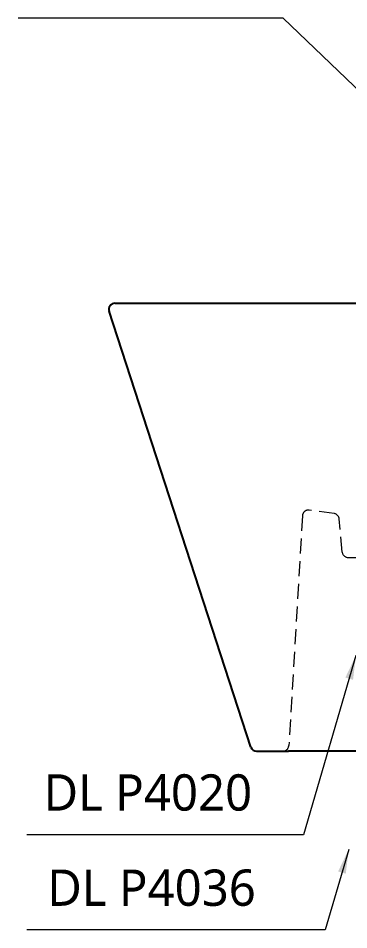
# Model space of a CAD drawing. Header units: inches. Extents: x 2493 to 5701, y -10839 to -8711.
# Drawn here: x 4126 to 4399, y -10426 to -9673 of the extents above; entities that cross this region are included whole.
import ezdxf

# ---------------------------------------------------------------- set-up
doc = ezdxf.new("R2010")
doc.units = ezdxf.units.IN
doc.header["$LTSCALE"] = 50
doc.header["$MEASUREMENT"] = 0
doc.linetypes.add('HIDDEN', pattern=[0.375, 0.25, -0.125])
doc.layers.add('10', color=7, linetype='Continuous')
doc.styles.get("Standard").update_dxf_attribs({"font": 'NanumGothic.ttf'})
doc.dimstyles.get("Standard").update_dxf_attribs({"dimtxt": 20, "dimasz": 20, "dimexe": 5, "dimexo": 1.5, "dimgap": 10, "dimtad": 0, "dimtoh": 1, "dimdec": 0, "dimzin": 0, "dimdsep": 46, "dimtxsty": 'Standard', "dimcen": 0, "dimclrd": 3, "dimclre": 3, "dimclrt": 2, "dimadec": 0, "dimazin": 3, "dimtfac": 1, "dimtdec": 0, "dimtofl": 0, "dimtmove": 0, "dimatfit": 3, "dimfxl": 0, "dimtolj": 1, "dimtzin": 0, "dimlwd": 0, "dimlwe": 25, "dimarcsym": 0})

msp = doc.modelspace()

# ---------------------------------------------------------------- linework, layer by layer
at = {"color": 7, "linetype": 'HIDDEN', "lineweight": 0}
for p, q in [((4386.58, -10081.8), (4366.11, -10078.97)), ((4360.44, -10083.63), (4349.21, -10273.44)), ((4393.3, -10113.62), (4390.87, -10086.31)), ((4398.28, -10118.18), (4408.71, -10118.18))]:
    msp.add_line(p, q, dxfattribs=at)
msp.add_line((4322.56, -10278.14), (4348.93, -10278.14))
for centre, start, end in [((4365.43, -10083.92), 82.11462, 176.61357), ((4385.89, -10086.76), 5.07961, 82.11462), ((4398.28, -10113.18), 185.07961, 270), ((4344.21, -10273.14), 270, 356.61357)]:
    msp.add_arc(centre, 5, start, end, dxfattribs=at)
at = {"layer": '10', "color": 0, "linetype": 'Continuous'}
for p, q in [((4205.59, -9908.14), (4249.58, -9908.14)), ((4249.58, -9908.14), (4645.71, -9908.14)), ((4317.8, -10274.69), (4200.83, -9914.69)), ((4643.71, -10278.14), (4348.93, -10278.14))]:
    msp.add_line(p, q, dxfattribs=at)
for centre, start, end in [((4205.59, -9913.14), 90, 198), ((4322.56, -10273.14), 198, 270)]:
    msp.add_arc(centre, 5, start, end, dxfattribs=at)

# ---------------------------------------------------------------- texts
at = {"color": 2, "char_height": 30, "attachment_point": 1}
for s, width, insert in [('DL P4020', 192.2219, (4146.69, -10297.25)), ('DL P4036', 199.9108, (4149.76, -10375.9))]:
    msp.add_mtext_dynamic_manual_height_columns(s, width=width, gutter_width=13.51, heights=[0], dxfattribs=dict(at, insert=insert))

# ---------------------------------------------------------------- leaders
for points in [[(4457.51, -9781.14), (4344.41, -9672.64), (4125.76, -9672.64)], [(4404.66, -10199.01), (4361.35, -10347.2), (4132.9, -10347.2)], [(4398.66, -10359.22), (4379.24, -10425.66), (4132.9, -10425.66)]]:
    msp.add_leader(points, dimstyle='Standard', override={"dimarcsym": 1})

doc.saveas('drawing.dxf')
